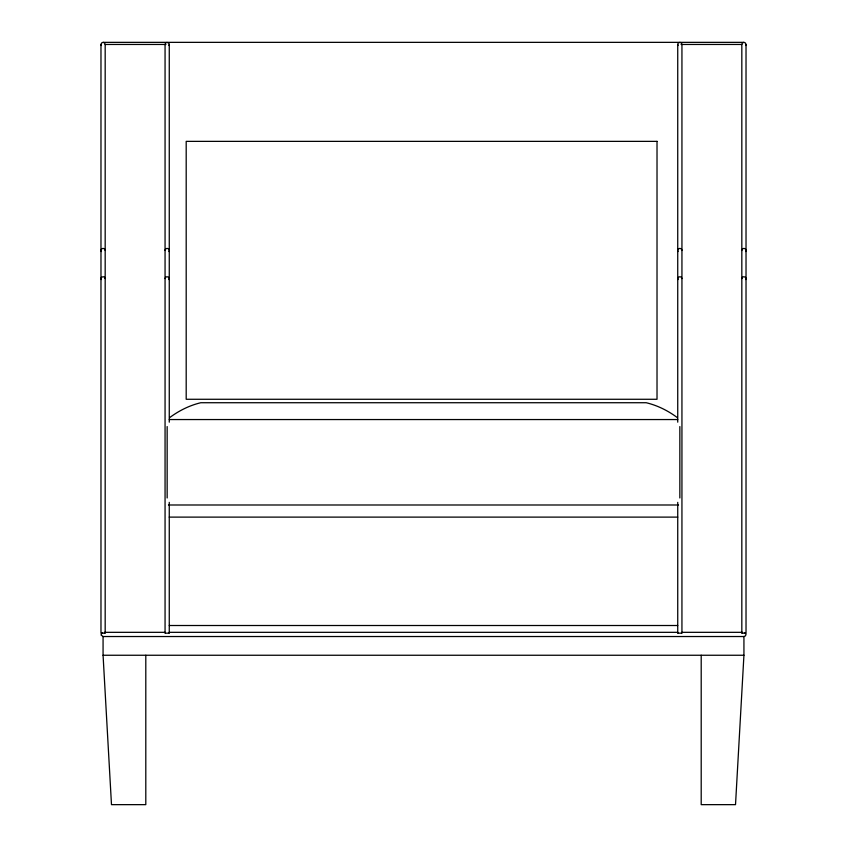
<?xml version="1.0" encoding="UTF-8"?>
<svg xmlns="http://www.w3.org/2000/svg" width="847" height="847" viewBox="0 0 847 847"><rect width="100%" height="100%" fill="white"/><g stroke="black" fill="none" stroke-linecap="round" stroke-linejoin="round"><path stroke-width="1.27" d="M744.979 632.603L746.027 634.424L745.413 635.917L743.931 636.531L743.931 655.25L735.514 804.65L701.2 804.65L701.2 655.25M104.89 633.164L100.973 633.164L100.973 44.457L101.587 42.964L103.069 42.35L743.931 42.35L745.413 42.964L746.027 44.457L746.027 633.164L742.11 633.164M165.059 633.164L165.059 44.457C165.049 40.974 170.723 42.498 168.977 45.505M677.738 422.177L677.738 44.457C677.642 41.747 682.047 41.747 681.941 44.457L681.941 633.164M741.824 633.164L741.824 44.457L742.438 42.964L743.931 42.35M746.027 44.457L745.752 45.505M165.059 278.589C165.112 275.434 170.607 276.715 168.977 279.552M741.824 278.589C741.887 275.434 747.372 276.715 745.752 279.552M102.021 632.603L101.037 634.975L103.069 636.531L743.931 636.531M169.781 417.529C179.035 410.657 189.559 405.406 200.803 402.727L646.197 402.727C657.441 405.406 667.965 410.657 677.219 417.529M103.069 42.35L104.562 42.964L105.176 44.457L165.938 44.457M681.062 44.457L741.824 44.457M169.262 419.551L677.738 419.551M168.479 504.992L678.521 504.992M169.262 517.115L677.738 517.115M169.262 625.51L677.738 625.51M104.393 632.328L165.176 632.328M169.135 632.328L677.865 632.328M681.824 632.328L742.607 632.328M165.334 633.164L168.977 633.164M678.024 633.164L681.666 633.164M103.069 636.531L103.069 655.25L743.931 655.25M678.024 279.552C676.393 276.715 681.888 275.434 681.941 278.589M101.248 279.552C99.628 276.715 105.113 275.434 105.176 278.589M678.024 45.505L677.738 44.457M101.248 45.505L100.973 44.457M103.069 655.25L111.486 804.65L145.8 804.65L145.8 655.25M679.845 426.57L679.845 497.972M677.738 502.366L677.738 633.164M169.262 44.457L169.262 422.177M169.262 502.366L169.262 633.164M167.155 426.57L167.155 497.972M105.176 44.457L105.176 633.164M741.813 250.5A2.118 2.054 0 0 1 744.471 248.51A2.118 2.054 0 0 1 745.741 251.538M678.024 251.538A2.118 2.054 0 0 1 679.305 248.51A2.118 2.054 0 0 1 681.962 250.5M165.038 250.5A2.118 2.054 0 0 1 167.695 248.51A2.118 2.054 0 0 1 168.977 251.538M101.259 251.538A2.118 2.054 0 0 1 102.529 248.51A2.118 2.054 0 0 1 105.187 250.5M657.018 141.364L186.192 141.364L186.192 399.276L657.018 399.276L657.018 141.364"/></g></svg>
